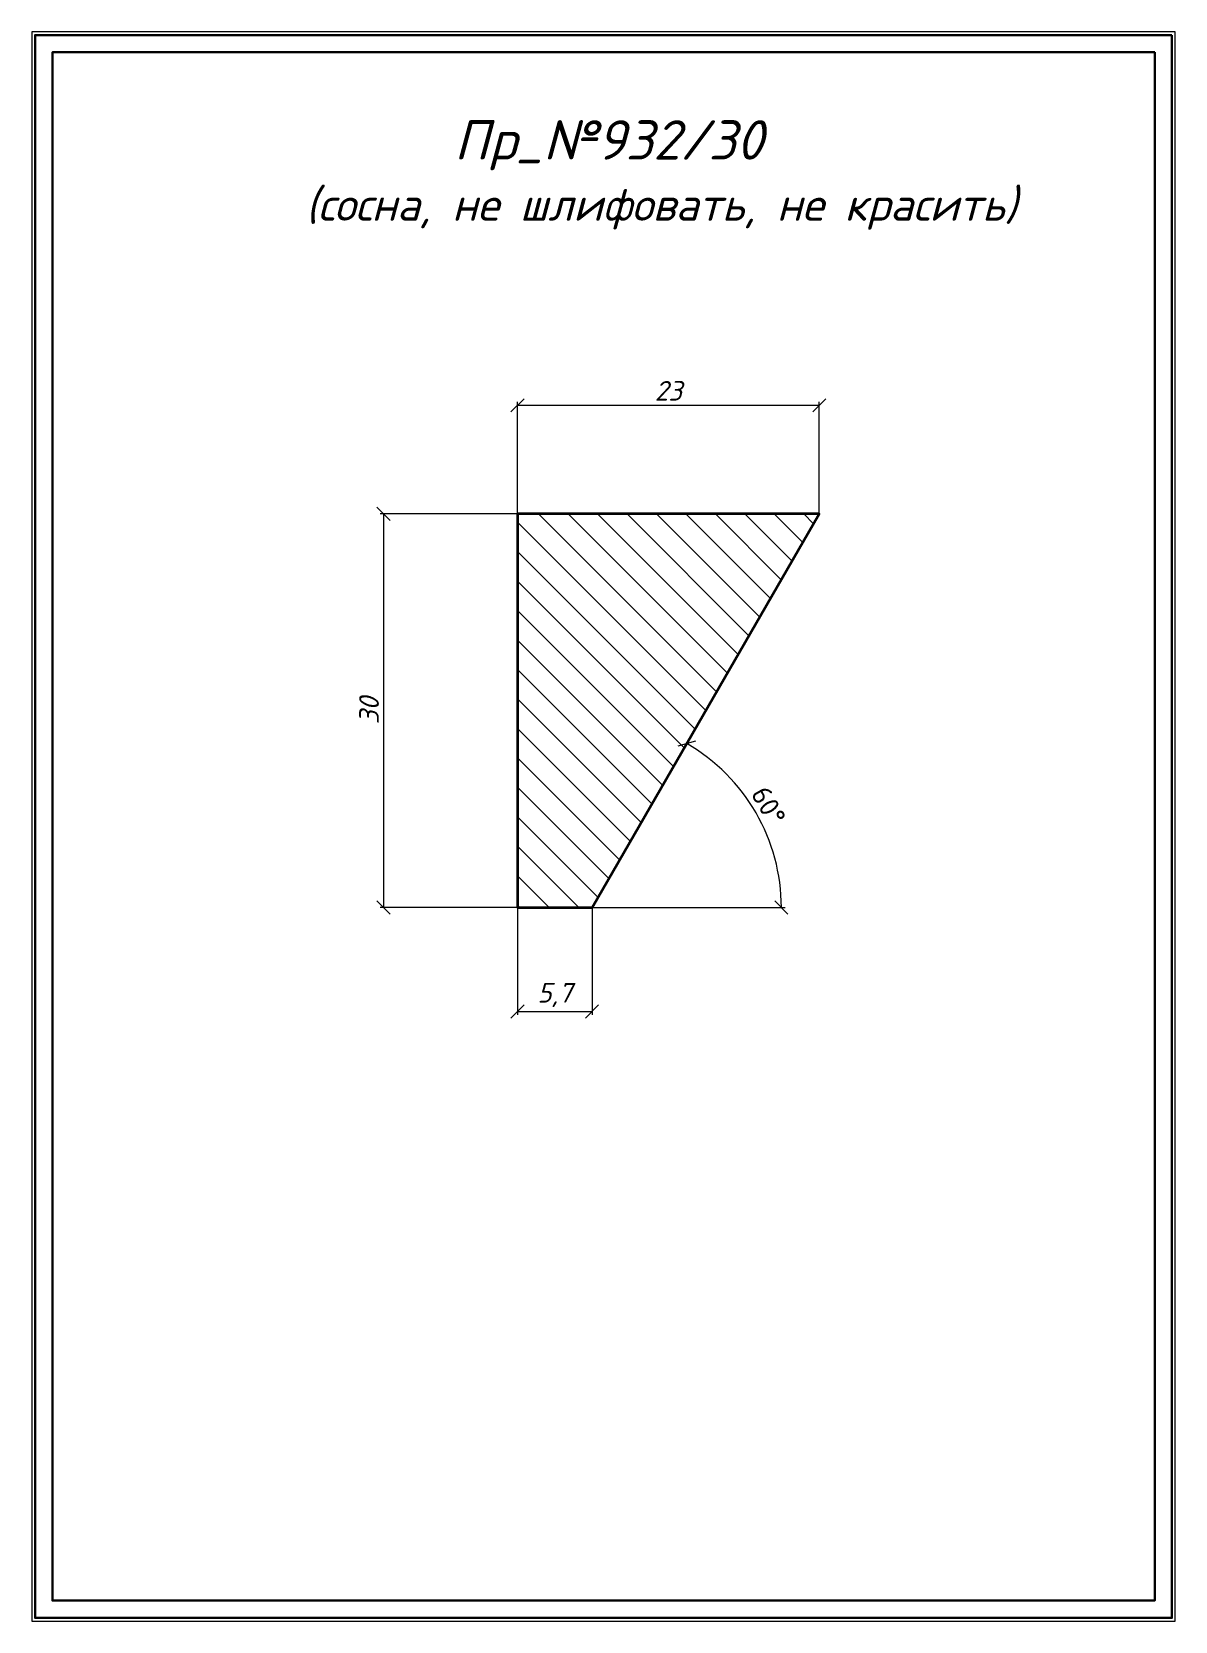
# Model space of a CAD drawing. Header units: millimetres. Extents: x 11025 to 11112, y -256 to -135.
import ezdxf

# ---------------------------------------------------------------- set-up
doc = ezdxf.new("R2010")
doc.units = ezdxf.units.MM
doc.layers.get('0').update_dxf_attribs({"lineweight": 13})
for name, color, linetype, lineweight in [('профили', 1, 'Continuous', 35), ('служебный слой НАДПИСИ', 7, 'Continuous', 13), ('служебный слой РАЗМЕРЫ', 7, 'Continuous', 9), ('служебный слой ШТАМП', 7, 'Continuous', 30), ('служебный слой ШТРИХОВКА', 7, 'Continuous', 5)]:
    doc.layers.add(name, color=color, linetype=linetype, lineweight=lineweight)
doc.styles.add('ЕСКД', font='isocpeur.ttf', dxfattribs={"oblique": 15})
doc.styles.add('ЕСКД профили размеры', font='isocpeur.ttf')
doc.dimstyles.new('ЕСКД', dxfattribs={"dimtxt": 3.5, "dimasz": 2.5, "dimexe": 0.25, "dimexo": 0, "dimgap": 0.35, "dimtad": 1, "dimdec": 1, "dimzin": 9, "dimtxsty": 'ЕСКД', "dimblk": 'OBLIQUE', "dimcen": 0, "dimclrd": 256, "dimclre": 256, "dimclrt": 256, "dimadec": 1, "dimazin": 0, "dimtfac": 1, "dimtdec": 1, "dimtmove": 0, "dimatfit": 3, "dimldrblk": 'DOTSMALL', "dimfxl": 1, "dimlwd": -1, "dimlwe": -1, "dimarcsym": 0})
doc.dimstyles.new('ЕСКД профили', dxfattribs={"dimtxt": 1.5, "dimasz": 1, "dimexe": 0.3, "dimexo": 0, "dimgap": 0.35, "dimtad": 1, "dimdec": 1, "dimzin": 9, "dimtxsty": 'ЕСКД профили размеры', "dimblk": 'OBLIQUE', "dimcen": 0, "dimclrd": 256, "dimclre": 256, "dimclrt": 256, "dimadec": 1, "dimazin": 0, "dimtfac": 1, "dimtdec": 1, "dimtmove": 0, "dimatfit": 3, "dimldrblk": 'DOTSMALL', "dimfxl": 1, "dimlwd": -1, "dimlwe": -1, "dimarcsym": 0})

# ---------------------------------------------------------------- blocks, each defined once
blk = doc.blocks.new('_OBLIQUE')
at = {"color": 0, "linetype": 'ByBlock'}
blk.add_line((-0.5, -0.5), (0.5, 0.5), dxfattribs=at)
blk = doc.blocks.new('*D6')
at = {"layer": 'Defpoints', "color": 0, "transparency": 16777216}
for p in [(11085.18, -171.99), (11081.42, -197.06), (11062.18, -201.99), (11067.86, -201.99), (11067.86, -201.99)]:
    blk.add_point(p, dxfattribs=at)
at = {"layer": 'служебный слой РАЗМЕРЫ', "transparency": 16777216}
blk.add_line((11067.86, -201.99), (11082.59, -201.99), dxfattribs=at)
blk.add_arc((11067.86, -201.99), 14.43, 360, 60, dxfattribs=at)
for p, rotation in [((11075.07, -189.5), 150), ((11082.29, -201.99), 269.9999999999952)]:
    blk.add_blockref('_OBLIQUE', p, dxfattribs=dict(at, rotation=rotation))
at = {"layer": 'служебный слой РАЗМЕРЫ', "transparency": 16777216, "insert": (11081.31, -194.23), "char_height": 1.5, "attachment_point": 5, "rotation": 300, "style": 'ЕСКД профили размеры'}
blk.add_mtext('60°', dxfattribs=at)
blk = doc.blocks.new('_DotSmall')
at = {"color": 0, "linetype": 'ByBlock', "lineweight": -3, "const_width": 0.5}
blk.add_lwpolyline([(-0.0625, 0, 1), (0.0625, 0, 1)], format="xyb", close=True, dxfattribs=at)
blk = doc.blocks.new('*D5')
at = {"layer": 'Defpoints', "color": 0, "transparency": 16777216}
for p in [(11062.18, -201.99), (11067.86, -201.99), (11067.86, -209.91)]:
    blk.add_point(p, dxfattribs=at)
at = {"layer": 'служебный слой РАЗМЕРЫ', "transparency": 16777216}
for p, q in [((11062.18, -201.99), (11062.18, -210.16)), ((11067.86, -201.99), (11067.86, -210.16)), ((11062.18, -209.91), (11067.86, -209.91))]:
    blk.add_line(p, q, dxfattribs=at)
at = {"layer": 'служебный слой РАЗМЕРЫ', "transparency": 16777216, "rotation": 180}
blk.add_blockref('_OBLIQUE', (11062.18, -209.91), dxfattribs=at)
at = {"layer": 'служебный слой РАЗМЕРЫ', "transparency": 16777216}
blk.add_blockref('_OBLIQUE', (11067.86, -209.91), dxfattribs=at)
at = {"layer": 'служебный слой РАЗМЕРЫ', "transparency": 16777216, "insert": (11065.02, -208.66), "char_height": 1.5, "attachment_point": 5, "style": 'ЕСКД'}
blk.add_mtext('5,7', dxfattribs=at)
blk = doc.blocks.new('*D3')
at = {"layer": 'Defpoints', "color": 0, "transparency": 16777216}
for p in [(11062.18, -171.99), (11051.97, -201.99), (11062.18, -201.99)]:
    blk.add_point(p, dxfattribs=at)
at = {"layer": 'служебный слой РАЗМЕРЫ', "transparency": 16777216}
for p, q in [((11062.18, -171.99), (11051.72, -171.99)), ((11051.97, -171.99), (11051.97, -201.99)), ((11062.18, -201.99), (11051.72, -201.99))]:
    blk.add_line(p, q, dxfattribs=at)
for p, rotation in [((11051.97, -171.99), 90), ((11051.97, -201.99), 270)]:
    blk.add_blockref('_OBLIQUE', p, dxfattribs=dict(at, rotation=rotation))
at = {"layer": 'служебный слой РАЗМЕРЫ', "transparency": 16777216, "insert": (11050.87, -186.99), "char_height": 1.5, "attachment_point": 5, "rotation": 90, "style": 'ЕСКД'}
blk.add_mtext('30', dxfattribs=at)

msp = doc.modelspace()

# ---------------------------------------------------------------- hatches: boundary and pattern name
at = {"layer": 'служебный слой ШТРИХОВКА'}
h = msp.add_hatch(dxfattribs=at)
h.set_pattern_fill('ANSI31', color=256, scale=0.5, angle=90, style=0)
h.set_pattern_definition([(135, (11027.0495, -135.25), (-1.122532, -1.122532), [])])
h.paths.add_polyline_path([(11062.18, -201.99), (11067.86, -201.99), (11085.18, -171.99), (11062.18, -171.99)])

# ---------------------------------------------------------------- linework, layer by layer
at = {"layer": 'профили', "ltscale": 100}
msp.add_lwpolyline([(11067.86, -201.99), (11085.18, -171.99), (11062.18, -171.99), (11062.18, -201.99)], close=True, dxfattribs=at)
at = {"layer": 'служебный слой ШТАМП', "color": 6, "lineweight": 5, "ltscale": 100}
msp.add_lwpolyline([(11112.3, -135.25), (11025.17, -135.25), (11025.17, -256.38), (11112.3, -256.38)], close=True, dxfattribs=at)
at = {"layer": 'служебный слой ШТАМП', "ltscale": 100}
for points in [[(11112.05, -135.5), (11025.42, -135.5), (11025.42, -256.13), (11112.05, -256.13)], [(11110.74, -136.81), (11026.74, -136.81), (11026.74, -254.81), (11110.74, -254.81)]]:
    msp.add_lwpolyline(points, close=True, dxfattribs=at)

# ---------------------------------------------------------------- texts
at = {"layer": 'служебный слой НАДПИСИ', "style": 'ЕСКД', "oblique": 15}
for s, height, p in [('Пр_№932/30', 3, (11057.35, -144.99)), ('(сосна, не шлифовать, не красить)', 2.5, (11046.03, -149.65))]:
    msp.add_text(s, height=height, dxfattribs=at).set_placement(p)

# ---------------------------------------------------------------- dimensions: what is measured, and where the dimension line sits
at = {"layer": 'служебный слой РАЗМЕРЫ'}
msp.add_linear_dim(base=(11085.18, -163.71), p1=(11062.18, -171.99), p2=(11085.18, -171.99), dimstyle='ЕСКД', override={"dimtxt": 1.5, "dimasz": 1}, dxfattribs=at).render()
dim = msp.add_linear_dim(base=(11051.97, -201.99), p1=(11062.18, -171.99), p2=(11062.18, -201.99), angle=90, dimstyle='ЕСКД', override={"dimtxt": 1.5, "dimasz": 1}, dxfattribs=at)
dim.commit()
dim.dimension.update_dxf_attribs({"geometry": '*D3', "text_midpoint": (11050.87, -186.99)})
dim = msp.add_angular_dim_2l(base=(11081.42, -197.06), line1=((11067.86, -201.99), (11085.18, -171.99)), line2=((11062.18, -201.99), (11067.86, -201.99)), dimstyle='ЕСКД профили', override={"dimadec": 0}, dxfattribs=at)
dim.commit()
dim.dimension.update_dxf_attribs({"geometry": '*D6', "text_midpoint": (11081.31, -194.23)})
dim = msp.add_linear_dim(base=(11067.86, -209.91), p1=(11062.18, -201.99), p2=(11067.86, -201.99), dimstyle='ЕСКД', override={"dimtxt": 1.5, "dimasz": 1}, dxfattribs=at)
dim.commit()
dim.dimension.update_dxf_attribs({"geometry": '*D5', "text_midpoint": (11065.02, -208.66)})

doc.saveas('drawing.dxf')
